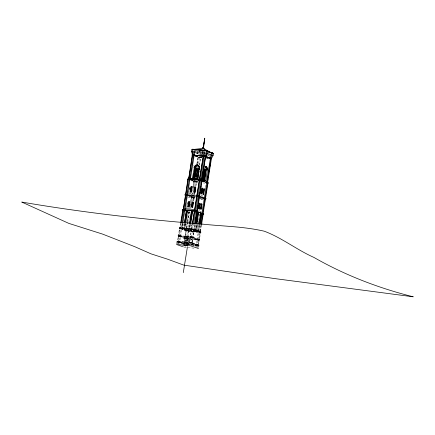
<?xml version="1.0" encoding="UTF-8"?>
<svg xmlns="http://www.w3.org/2000/svg" width="435" height="435" viewBox="0 0 435 435"><rect width="100%" height="100%" fill="white"/><g stroke="black" fill="none" stroke-linecap="round" stroke-linejoin="round"><path stroke-width="0.33" stroke-dasharray="2.17 1.63" d="M209.605 156.622L209.632 155.382M201.448 155.311L200.317 157.639L202.09 154.653L197.316 153.87L197.501 152.087M197.316 153.87L197.675 153.794L197.871 152.005M176.55 243.845L176.942 241.381L178.154 241.023L191.677 242.431L192.939 243.154L192.64 245.003M177.056 243.736L179.611 227.88L193.966 229.272L191.797 242.844L192.379 243.062L194.293 229.549M177.442 243.529L180.748 222.622M201.476 225.14L200.41 231.773L179.9 227.929L180.231 227.853L180.976 223.215M181.167 223.487L180.422 228.125L179.611 227.88M178.268 243.692L178.567 241.844L179.16 241.441L184.174 243.339L184.043 244.16L176.942 241.381L178.154 241.023M178.562 243.883L181.096 227.907M176.942 241.381L184.168 243.997L186.343 230.017L185.207 230.365L187.463 231.279L199.844 232.48L201.041 232.121L200.29 231.589L187.599 230.458L181.177 228.272L181.971 223.313M179.16 241.441L179.03 242.262L177.736 241.681L178.334 241.278L179.785 241.577L179.927 241.273L179.796 242.099L177.703 241.914M180.144 235.868L180.014 236.689L184.723 238.625L183.972 238.092L185.109 237.744L180.144 235.868L179.552 236.27L178.736 236.113L179.323 235.705L191.384 236.961L193.782 237.57L192.645 237.918L193.031 237.037L193.526 237.624L192.776 237.091L199.806 239.848L198.61 240.207L187.42 239.043L185.767 238.5L185.87 238.244L187.262 238.695L187.36 239.076L186.229 239.011L184.723 238.625L185.109 237.744M183.407 223.617L182.559 228.913L182.047 228.837L181.694 228.701L182.542 223.405M179.492 243.426L181.928 228.07M182.722 223.459L181.982 228.098L180.231 227.853M182.874 223.411L182.009 228.799L179.938 228.62L179.187 228.087L180.384 227.722L191.569 228.892M182.047 228.837L182.896 223.541M188.659 192.455L189.16 189.339M189.258 188.714L189.459 187.463M189.644 187.534L188.844 192.526L189.149 192.64L189.448 190.769M189.546 190.144L189.948 187.648M184.418 223.737L183.679 228.375L184.369 223.672M185.544 223.177L184.696 228.473L184.299 228.37L185.044 223.737M186.762 220.67L185.277 229.941L184.413 229.729L185.364 223.775M184.766 229.865L185.827 223.247M186.865 220.012L187.289 217.364M187.398 216.701L187.822 214.053M182.792 246.71L183.282 243.627L178.567 241.844M181.031 228.261L186.017 230.148L183.842 243.72L177.436 241.447L191.797 242.844M186.463 247.526L183.325 247.064L183.526 245.835M187.235 222.269L183.787 244.22L183.026 243.682L184.174 243.339L185.44 243.779L198.262 244.927L199.018 245.46L198.724 247.308M187.344 221.605L188.828 212.323L190.399 212.498M190.715 201.117L191.449 196.506M191.558 195.848L192.085 192.553M193.037 186.62L193.879 181.351L194.282 181.286M187.469 222.214L185.962 230.224M187.577 221.556L189.062 212.275M189.774 208.316L189.986 207M190.095 206.337L190.514 203.705M190.622 203.042L191.677 196.457M191.781 195.799L192.308 192.504M193.048 187.893L194.102 181.303L196.702 181.754L195.44 181.748M196.859 163.886L197.958 157.04M187.866 221.801L189.203 212.193L189.073 212.987L190.312 213.052M189.687 196.065L191.944 196.919L191.59 197.756L191.971 197.903L195.587 197.822M197.077 163.843L198.17 156.997L195.821 156.105M184.282 244.405L184.418 243.584L183.82 243.986L185.451 244.301L185.44 243.779M187.414 244.345L198.523 245.389L200.698 231.817L186.484 230.419L187.762 222.464M194.353 181.172L194.227 181.966L194.597 182.107L196.076 182.325L196.973 181.901L194.575 181.129L194.227 181.966L193.76 181.281L194.445 181.917L190.595 180.46M198.49 181.4L194.771 181.031L194.396 180.889L194.499 180.269M189.644 211.192L189.432 212.508L188.92 212.318M190.062 208.555L190.486 205.924M190.59 205.266L191.014 202.628M191.117 201.97L192.172 195.38M192.281 194.722L193.124 189.448M193.227 188.79L194.391 181.542L195.56 181.71L197.985 180.982M188.355 244.91L189.279 239.158L188.132 238.462L187.463 244.078L184.587 243.752L184.342 244.106M189.203 212.193L189.595 212.345L189.47 213.134L188.35 212.345L189.073 212.987L188.35 212.345L189.432 212.144M194.717 180.22L194.396 180.889M197.457 163.402L198.447 157.225L195.021 155.991M185.767 238.5L185.375 240.985L186.571 241.42L186.169 243.926L185.044 243.502L184.587 243.752M194.771 181.031L194.869 180.411M195.087 199.04L192.025 198.572L192.477 195.75M185.044 243.502L185.375 240.985M198.969 151.141L200.111 151.777L197.175 150.662M192.27 201.514L193.009 196.903M193.118 196.245L193.646 192.95M194.804 185.701L195.494 181.466L195.364 182.254M195.538 181.183L195.636 180.558L196.348 180.628M184.957 247.379L185.152 246.15M195.56 181.71L195.772 180.373M198.458 163.598L199.447 157.421L202.503 157.649M187.001 238.674L186.571 241.42M191.715 196.968L193.618 197.338L193.493 198.126L194.412 197.708L193.847 197.289L193.722 198.077L195.592 198.262M188.839 228.875L189.535 224.172M188.556 230.724L189.617 224.096M193.352 200.948L193.879 197.653M194.407 194.358L194.614 193.042M195.777 185.794L196.424 181.487L197.631 181.602M186.479 244.339L188.654 230.767L198.382 231.632M193.738 198.909L194.189 196.082M199.17 165.028L200.546 157.682L197.909 157.084M186.512 244.644L186.642 243.817M188.659 231.317L189.85 224.047M193.575 200.899L194.102 197.604M194.527 194.972L194.842 192.993M196 185.745L196.636 181.792M199.388 164.985L200.758 157.639L200.339 157.742M186.74 244.28L188.91 230.713M190.595 224.34L189.856 228.973L189.459 228.87L190.204 224.237M187.768 244.747L187.98 243.421M191.982 223.764L190.813 231.045L190.421 230.947L191.482 224.324M188.611 244.856L189.007 242.393L189.709 242.143L189.317 243.024L179.796 242.099L179.785 241.577M189.225 242.556L191.4 228.989L193.776 229.12L195.021 229.843L193.885 230.191L194.015 229.365L191.748 245.318M190.334 236.618L190.198 237.439L178.698 236.346L177.948 235.813L179.144 235.455L193.031 237.037M192.368 223.72L191.438 229.713L182.009 228.799L182.14 227.973M189.486 242.502L191.661 228.93L192.77 229.038L187.561 230.632M190.421 230.947L191.487 231.11L192.602 223.764M190.22 244.388L190.655 242.235M193.597 223.764L190.525 243.062L188.746 242.447L189.317 243.024L189.453 242.197L188.746 242.447M194.565 224.634L193.825 229.278L200.29 231.589L200.16 232.415L189.1 231.121L188.534 230.55L188.404 231.371L189.355 231.067L188.79 230.49M200.698 231.817L194.113 229.528L194.858 224.884M195.092 224.835L194.113 229.528M192.384 245.057L192.678 243.208L191.922 242.676L191.791 243.502L196.799 245.4L197.398 244.997L199.018 245.46L197.811 245.818L190.954 245.074M195.848 224.683L195 229.979L195.511 230.05L196.359 224.759M196.381 224.884L195.532 230.18L195.864 230.186L196.712 224.89M197.142 224.264L195.978 231.545L195.581 231.447L196.642 224.824M197.767 224.264L196.647 231.61L195.581 231.447M197.871 223.601L198.191 221.616M199.143 215.657L199.355 214.33M196.647 231.61L197.811 224.329M197.92 223.666L198.344 221.018M198.447 220.355L198.768 218.37M199.192 215.722L199.404 214.401M198.67 225.047L197.713 231.007L198.229 231.083M199.181 225.123L198.251 231.208L198.577 231.213L199.534 225.259M205.38 186.653L205.586 185.337M195.88 247.107L199.393 224.971M189.888 236.814L190.454 237.385L190.584 236.564L189.638 236.868L190.198 237.439L192.406 237.673L197.61 239.794L197.74 238.973L199.806 239.848L198.61 240.207L199.056 239.315L198.92 240.142L187.866 238.848L187.3 238.277L184.853 237.798M195.021 229.843L193.885 230.191L198.849 232.067L198.98 231.241L201.041 232.121L199.844 232.48L199.98 231.659L200.54 232.23L199.051 232.083L198.909 232.393L200.252 224.455M196.799 245.4L196.935 244.573L192.178 242.621M196.81 246.656L199.279 231.436L192.623 229.229L179.187 228.087L185.778 230.604M197.001 247.461L197.398 244.997L196.935 244.573L198.262 244.927M199.888 231.572L200.948 224.944M201.139 225.216L197.811 245.818L199.018 245.46M197.833 247.624L200.328 231.898M198.219 247.417L198.512 245.568L197.941 244.992M200.432 152.223L199.409 157.649M201.731 154.73L202.096 152.979M192.765 198.055L192.89 197.267M179.943 235.852L180.085 235.542L179.954 236.368L179.943 235.852L177.948 235.813L179.911 236.428M187.463 231.279L187.599 230.458M186.229 239.011L186.359 238.184M192.765 228.924L192.629 229.751L194.135 230.131M191.525 236.651L191.395 237.477M197.811 239.81L197.669 240.12L197.8 239.293L198.741 239.386L199.306 239.957L197.811 239.81L197.8 239.293L196.984 239.136L187.3 238.277L187.164 239.098L188.116 238.793L187.556 238.222L187.42 239.043L188.409 237.983L188.785 239.212L188.997 238.864L187.871 238.44L187.659 238.788L189.176 239.293M178.959 241.42L179.1 241.115L178.97 241.936L178.959 241.42L177.447 241.273L178.018 241.849L180.193 228.103L181.177 228.272M197.006 245.422L196.865 245.726L196.995 244.9L197.006 245.422L198.512 245.568M188.409 237.983L186.985 237.526L186.229 238.646L186.131 238.271L187.262 238.695M193.499 165.681L193.918 165.376M179.97 228.38L180.563 227.978L181.384 228.141L186.343 230.017L185.957 230.898L185.462 230.311L179.97 228.38L186.213 230.844M185.995 230.664L186.588 230.262L186.452 231.083L185.995 230.664L200.421 232.187L192.651 229.462L179.758 228.326M184.755 238.391L185.348 237.988L185.218 238.81L184.755 238.391L199.186 239.913L191.416 237.189L178.519 236.053M198.849 232.067L199.437 231.665L194.015 229.365M197.61 239.794L198.197 239.391L193.526 237.624M189.595 212.345L189.035 212.601L190.432 212.873M191.824 228.837L190.873 229.142L191.438 229.713L192.629 229.751M190.514 242.54L192.939 243.154L191.791 243.502L190.525 243.062L190.514 242.54L189.007 242.393M190.595 242.61L185.37 244.231L190.427 212.731L188.828 212.323M201.247 157.008L199.426 157.552L198.268 157.35M197.936 157.182L197.876 155.137M200.356 157.649L200.758 157.639M194.233 181.4L191.927 180.394M196.973 181.901L196.076 182.325L196.201 181.531L196.75 181.95L194.189 181.574L193.542 181.33L194.575 181.129L191.84 180.09M191.813 197.708L191.106 197.066L191.813 197.708L188.997 196.642M203.014 199.638L199.79 199.496M185.462 230.311L186.354 230.822L188.872 231.099M200.41 231.773L199.083 231.746M184.543 238.331L179.552 236.27L180.014 236.689L178.698 236.346L178.828 235.52L179.323 235.705L179.193 236.531L178.736 236.113M187.632 238.826L183.972 238.092L184.978 238.57M177.518 241.621L190.546 242.768L198.523 245.389L177.436 241.447M192.308 243.219L198.393 245.525L186.724 244.426M192.939 243.154L197.398 244.997M191.944 196.919L190.883 197.115L194.189 197.756L193.618 197.338M181.694 228.701L182.026 228.707M184.413 229.729L184.744 229.74M200.143 151.581L201.454 151.712L198.953 151.086M197.849 151.467L200.404 151.717M208.006 152.788L209.284 152.908L207.952 152.832M207.925 152.989L209.268 153.12M201.639 153.849L198.534 153.386M202.335 154.49L199.79 154.246L195.989 152.805M207.43 154.985L208.708 155.11M207.745 155.203L209.007 155.322M200.508 157.595L201.845 157.726M206.951 158.22L208.92 158.411M201.829 157.818L199.447 157.421M206.299 158.253L208.854 158.498M195.407 181.7L197.974 181.922M196.294 182.276L198.11 182.45M203.129 182.939L205.075 183.13M188.496 193.33L196.566 194.113M201.247 194.896L201.818 194.951M200.334 196.103L203.558 196.25L199.529 194.728M189.301 196.848L196.027 197.501M200.089 198.697L201.427 198.828M198.882 209.665L199.453 209.719M200.187 211.943L201.508 212.073M183.63 228.304L184.299 228.37M188.79 228.805L189.459 228.87M188.654 230.767L186.343 230.425M187.751 241.213L188.806 241.637M187.855 244.454L198.126 245.748M188.002 247.597L194.401 248.216M198.148 157.133L200.568 157.6M199.279 231.436L200.116 231.599M192.781 166.871L193.814 167.241M196.06 150.602L198.382 151.701M196.277 150.782L197.387 151.201M195.973 153.153L197.675 153.794M195.195 156.111L198.463 157.361M191.378 180.269L194.554 181.52M191.683 180.492L193.76 181.281M193.879 181.351L194.619 181.547M190.166 193.026L190.465 193.14M190.65 193.211L190.954 193.325M188.54 193.662L191.416 194.75M200.138 198.55L202.438 199.42M188.002 197.05L192.025 198.572M198.637 210.627L200.954 211.502M187.795 207.799L188.099 207.914M188.284 207.984L188.589 208.099M187.006 212.068L189.307 212.938M185.756 230.207L186.484 230.419M186.985 237.526L188.11 237.956M188.154 238.733L189.279 239.158M185.827 238.652L186.952 239.081M187.762 240.658L188.888 241.082M187.822 240.778L188.948 241.207M185.538 240.441L186.664 240.87M185.44 240.55L186.571 240.979M187.518 243.741L188.649 244.171L187.278 243.72M184.799 243.48L185.93 243.904M177.833 241.088L178.334 241.278L178.203 242.105L177.736 241.681M184.184 244.144L183.026 243.682L184.043 244.16M182.531 246.765L183.325 247.064M191.128 229.087L191.694 229.658M187.278 237.559L187.659 238.788M197.588 155.197L197.996 157.187M199.04 231.567L199.051 232.083M187.469 202.112L186.778 207.413L186.479 207.299L187.469 202.112M180.068 227.793L179.938 228.62L180.433 228.805L180.563 227.978L180.068 227.793M179.144 235.455L179.013 236.276L178.448 235.705L179.144 235.455M180.384 227.722L180.253 228.549L179.688 227.978L180.384 227.722M181.319 227.815L181.188 228.641L181.319 227.815M181.384 228.141L181.248 228.962L180.791 228.544L181.384 228.141M180.906 235.705L180.77 236.526L180.906 235.705M192.101 197.115L191.971 197.903L191.547 197.37L192.101 197.115M194.728 181.313L194.597 182.107L194.189 181.574L194.728 181.313M186.202 235.971L185.832 238.282L188.186 238.51L188.556 236.2L186.202 235.971M191.677 242.431L191.547 243.257L192.145 242.855L191.677 242.431M192.536 236.852L192.406 237.673L192.999 237.271L192.536 236.852M193.776 229.12L193.646 229.946L194.233 229.544L193.776 229.12M196.984 239.136L196.848 239.957L196.984 239.136M198.219 231.409L198.088 232.23L198.219 231.409M196.169 244.742L196.038 245.563L196.169 244.742M198.561 239.13L198.431 239.951L199.018 239.549L198.561 239.13M199.801 231.404L199.665 232.225L200.258 231.822L199.801 231.404M197.762 244.736L197.631 245.563L198.224 245.161L197.762 244.736"/><path stroke-width="0.65" d="M203.466 148.536L203.477 147.46L202.922 147.405L202.21 148.417L204.129 148.786L203.477 147.46M184.076 209.898L183.951 210.687L182.956 210.67L182.232 210.023L184.076 209.898L182.075 222.649M188.333 211.182L184.696 210.834L184.701 210.203L194.728 211.002M195.707 211.024L195.581 211.812L196.778 212.117L197.669 211.714L195.707 211.024L194.064 211.111L194.603 211.791M186.691 194.711L186.561 195.505L185.587 195.484L184.88 194.847L199.344 196.25L198.751 196.761L197.963 196.609L198.094 195.821L200.013 196.5L198.909 196.957L200.013 196.5L199.263 196.12M200.415 180.851L204.298 155.964L206.011 156.502L205.576 156.388L201.65 181.982M196.022 168.073L194.635 177.409M205.603 180.726L202.906 179.704L204.64 168.851L205.217 167.366L206.456 166.469L207.277 168.144L207.343 169.873L205.603 180.726L204.559 180.367L206.261 169.068L205.755 167.127L205.086 166.877M205.701 170.379L204.434 179.046L203.955 178.861L205.63 169.742L204.254 179.166M207.5 151.407L213.531 153.468L205.423 150.445L192.504 149.221L191.906 149.352L191.661 151.733L192.575 155.132M210.241 158.4L204.26 156.192L193.488 155.148L194.287 149.395L203.248 150.265L202.976 152.652L203.384 156.024L205.276 156.295L211.682 158.65L205.75 156.573M204.276 156.111L205.037 150.434L207.876 151.326M203.569 147.536L204.771 138.194L203.123 147.449L203.569 147.536L203.123 147.449M191.906 149.352L192.835 149.303M180.748 222.622L182.765 210.029L183.097 209.953M183.227 210.165L187.931 179.1L188.67 179.296M181.08 222.551L183.331 209.822M188.643 179.28L192.286 154.893L205.266 156.388M185.87 195.19L185.305 194.755L185.957 194.641M188.437 179.519L188.524 178.97L189.475 178.986L189.345 179.775L189.475 178.986M188.806 178.633L188.91 178.013L189.617 178.084L189.519 178.703L188.572 178.687L188.91 178.013M192.265 155.034L192.64 154.98C192.564 152.886 191.008 148.085 194.271 149.363L203.216 148.319L205.423 150.445L194.331 149.45M184.696 210.834L184.821 210.04M182.831 222.796L184.848 210.197M190.095 179.671L190.182 179.122L199.616 180.036M195.478 149.787L194.135 155.186L203.194 156.062L202.618 152.728L202.873 150.347L194.266 149.553M184.478 223.008L186.49 210.431L187.164 210.496L187.556 210.6L185.544 223.177M184.527 223.079L186.49 210.431M185.147 223.073L187.164 210.496M192.449 178.171L197.827 178.616L192.449 178.171L194.537 166.491L195.696 165.208L197.213 164.675L198.518 165.479L199.192 166.616L198.518 165.479M187.904 207.131L188.79 202.612L188.311 206.571M190.361 191.781L191.204 187.539L190.666 191.895M188.496 206.641L189.274 202.797L188.801 206.755M190.851 191.965L191.688 187.724L191.15 192.08M193.249 178.176L195.244 166.931L196.968 165.425L197.637 165.289L198.784 166.001M193.504 178.165L195.342 166.665L199.594 167.078M193.831 177.252L194.934 170.368M194.309 177.431L195.402 168.753L194.021 177.023L194.929 177.11L196.228 168.981L196.022 167.877L195.326 168.894M194.701 177.388L196.234 167.807M184.532 245.166L184.021 244.97L184.092 244.503M194.793 179.775L194.864 179.334M189.638 223.508L191.656 210.931L192.716 211.1L190.704 223.677M189.687 223.579L191.596 211.66M192.52 207.49L193.363 202.221M194.945 192.335L195.788 187.066M197.343 177.73L198.849 168.34M187.251 245.427L186.74 245.231L186.811 244.769L185.723 244.66M190.307 223.574L192.324 210.997L192.716 211.1M197.577 178.671L199.235 166.948L199.442 167.339L198.964 166.154M197.854 177.937L198.572 173.467M198.779 172.189L198.98 170.911M199.186 169.634L199.491 167.72M197.936 177.964L198.142 176.648M198.355 175.338L198.567 174.027M198.773 172.711L198.985 171.401M199.197 170.09L199.404 168.775M183.304 272.62L187.452 246.737M203.319 147.683L204.336 141.31M192.477 223.057L199.328 180.172M194.592 211.089L203.368 155.871L204.26 156.192M192.602 223.666L194.619 211.073L184.701 210.203M200.546 180.057L201.758 180.481L199.834 179.992L199.708 180.781L198.98 180.155L199.486 180.829M199.98 179.084L199.877 179.709L201.356 179.927L201.454 179.302L200.687 179.155L190.329 178.219M194.875 211.502L194.064 211.111M205.037 150.434L206.962 150.809L205.238 156.295M195.565 211.187L200.524 180.22M200.589 179.775L200.687 179.155M193.597 223.764L195.614 211.171L196.984 211.459L196.381 211.97L196.511 211.182L196.984 211.459M201.22 180.759L201.307 180.21M198.751 196.761L198.882 195.973M201.41 180.449L205.434 156.285M194.673 223.976L196.691 211.377L197.669 211.714L196.669 211.377M201.595 180.9L201.682 180.351L202.411 180.732L201.557 181.139M201.726 180.068L201.606 179.492M202.329 176.653L201.682 180.677L202.085 180.617L197.126 211.584L196.615 211.388L201.574 180.422L202.411 180.732L201.465 180.394M202.541 175.31L202.759 173.973M202.971 172.63L203.188 171.287M203.406 169.944L203.618 168.601M203.836 167.263L204.048 165.92M204.265 164.577L204.477 163.234M204.695 161.896L204.907 160.553M205.124 159.21L205.336 157.867M196.816 211.878L197.109 210.312M197.321 208.996L197.533 207.68M197.746 206.359L197.958 205.043M198.17 203.727L198.376 202.405M198.588 201.09L198.8 199.774M199.012 198.452L199.225 197.137M199.431 195.821L199.643 194.499M199.855 193.183L200.067 191.868M200.279 190.546L201.019 185.935M201.226 184.619L201.438 183.298M195.07 223.557L195.282 222.236M195.494 220.909L196.239 216.266M196.451 214.939L196.663 213.618M195.304 223.508L197.213 211.579L196.903 211.633M203.634 174.392L203.933 172.516M195.951 224.02L197.86 212.106L198.371 212.177L196.462 224.096M203.188 179.28L204.619 170.335M198.746 208.294L199.083 204.363M201.095 193.613L201.497 189.285L201.122 189.812M203.531 178.693L204.901 170.161M196.805 222.236L197.017 220.909M197.229 219.588L197.441 218.261M198.991 208.996L200.133 203.335L199.442 208.631L199.143 208.517M196.924 223.568L198.724 212.313L197.86 212.106M199.562 209.05L199.882 207.044M202.221 192.455L202.52 190.584M204.037 181.569L204.107 181.129M204.33 180.264L206.168 168.769M198.773 224.384L200.578 213.134L201.09 213.21L199.29 224.46M199.747 223.933L201.443 213.34L200.578 213.134M211.263 152.854L203.792 148.629M205.592 198.866L206.016 198.773L205.266 198.387L205.141 199.181L206.016 198.773L205.347 198.518L204.754 199.034L204.064 198.654M211.383 152.875L210.29 158.318L205.521 156.513L207.392 153.506L207.903 151.168L207.528 151.25M206.799 182.531L201.835 213.498L203.107 213.775L202.503 214.286L211.459 158.487L211.149 158.558L211.682 158.65L210.893 158.438L212.59 153.109M200.301 224.134L202.003 213.525L196.979 211.627M207.049 182.961L207.587 182.689L206.429 182.276L206.875 182.553L206.299 183.064M207.473 181.504L207.256 182.847L207.674 182.814L207.082 182.597L210.931 158.536M207.685 180.166L207.903 178.823M208.115 177.48L208.332 176.137M208.544 174.794L208.762 173.456M208.974 172.113L209.191 170.77M209.409 169.427L209.621 168.084M209.839 166.746L210.051 165.403M207.316 182.325L207.419 181.705M201.057 224.281L202.753 213.672L203.787 214.031L202.9 214.439M204.646 202.047L204.858 200.725M205.489 196.772L205.701 195.456M202.938 214.194L203.025 213.645L202.634 213.498L203.107 213.775M201.579 224.476L203.281 213.873L202.944 213.944M213.558 153.305L213.047 155.648L211.361 158.612M195.103 169.77L195.369 168.965M204.026 198.893L204.619 198.376L205.347 198.518L204.88 198.246M201.758 214.145L202.362 213.628L201.889 213.351M202.047 189.905L202.422 189.377L202.618 189.959M199.632 204.977L200.008 204.45L200.203 205.032M192.286 154.893L192.025 154.985L193.488 155.148M205.45 166.801L206.456 166.469M205.755 167.127L206.81 166.844M202.846 150.505L203.58 150.347M207.098 151.184L207.473 151.103L206.685 150.804M206.011 156.502L205.554 156.524L207.392 153.506L206.5 153.169L191.661 151.733L192.107 151.902M212.476 155.773L213.047 155.648L207.033 153.582M211.062 158.677L211.437 158.628M188.36 179.367L187.713 179.122L188.257 179.03L183.206 210.616L182.662 209.931L184.271 210.089L189.23 179.122L190.329 179.345L194.179 155.284M188.398 179.187L188.708 179.122L192.596 154.827L192.025 154.985L192.602 155.203M199.556 180.123L199.263 180.21L203.368 155.871L192.564 155.061M199.828 180.193L189.954 179.263L184.995 210.23L183.956 210.056M207.272 182.608L208.234 182.934L207.381 183.347L207.511 182.553L207.136 182.412M207.707 182.939L208.033 182.869L203.074 213.835L202.558 213.639M207.821 183.026L208.234 182.934L207.522 182.673M197.131 195.799L196.479 195.908M182.972 210.067L183.298 209.996M203.357 214.123L203.787 214.031L203.025 213.645M206.011 167.649L207.087 167.421M187.713 179.122L188.524 178.97M188.763 178.916L188.127 179.03L189.638 179.209L193.526 154.92L192.575 154.963M198.98 180.155L199.834 179.992M185.712 194.695L184.88 194.847L185.549 195.097M206.185 168.307L207.277 168.144M206.261 169.068L207.364 168.981M206.239 169.873L207.343 169.873M203.77 147.574L202.922 147.405M211.883 153.278L213.128 153.245L205.347 150.461M198.724 169.22L198.365 168.106L197.822 169.133L196.517 177.268L197.425 177.355M190.225 178.839L199.66 179.753M199.197 180.106L200.557 180.264M189.426 195.049L187.42 194.853L187.295 195.647L190.639 195.967M192.77 195.375L194.015 195.494M192.645 196.163L195.136 196.408M185.049 208.631L194.956 209.588M184.864 209.757L194.777 210.719M194.293 211.062L195.614 211.171M184.021 244.97L186.74 245.231M210.257 158.307L211.105 158.432M206.473 181.993L207.555 182.27M207.587 182.689L206.391 182.461L210.415 158.296M204.189 169.422L204.423 170.411M202.748 179.682L204.559 180.367M202.846 179.965L204.711 180.666M201.345 180.416L206.875 182.553M201.508 180.612L206.571 182.531M202.427 197.452L203.575 197.887M199.785 196.549L204.619 198.376L204.151 198.104M200.04 197.381L203.45 198.675M197.436 211.763L202.362 213.628M182.765 210.029L183.287 210.225M198.529 248.537L190.019 245.617L176.452 244.459L182.2 246.487M194.189 167.317L194.929 167.676M194.537 166.491L195.244 166.931M195.049 165.773L195.712 166.279M203.335 156.105L203.118 156.149M195.696 165.208L196.299 165.762M196.435 164.832L196.968 165.425M196.707 195.859L197.234 196.538M197.213 164.675L197.637 165.289M199.317 167.812L199.513 168.122M197.92 164.979L198.246 165.545M199.643 203.15L198.958 208.447L198.654 208.332L199.643 203.15M201.448 203.836L200.763 209.132L200.459 209.017L201.448 203.836M202.058 188.072L201.323 193.678L201.019 193.564L202.058 188.072M201.938 204.015L201.247 209.317L200.948 209.202L201.938 204.015M202.547 188.257L201.807 193.863L201.508 193.749L202.547 188.257M203.868 188.757L203.129 194.363L202.824 194.244L203.868 188.757M204.352 188.942L203.618 194.543L203.314 194.429L204.352 188.942M205.048 170.134L203.781 178.796L203.308 178.616L204.977 169.492L205.048 170.134M188.534 202.019L187.784 206.707L188.36 206.766L188.915 201.497L188.534 202.019M190.954 186.947L190.155 191.938L190.726 191.993L191.329 186.419L190.954 186.947M189.464 202.112L188.714 206.799L189.285 206.853L189.839 201.584L189.464 202.112M191.878 187.034L191.079 192.025L191.65 192.085L192.254 186.512L191.878 187.034M196.582 169.014L195.277 177.148L196.185 177.235L197.49 169.101L197.278 167.997L196.582 169.014M191.971 202.351L191.215 207.044L191.791 207.098L192.346 201.829L191.971 202.351M194.385 187.278L193.586 192.27L194.157 192.324L194.76 186.751L194.385 187.278M192.895 202.444L192.145 207.131L192.716 207.185L193.27 201.916L192.895 202.444M195.31 187.365L194.51 192.362L195.081 192.417L195.685 186.843L195.31 187.365M183.472 210.029L182.232 210.023L183.472 210.029M202.019 224.079C141.652 219.278 81.448 212.269 21.75 202.063L68.833 223.389L102.606 234.106L135.029 246.797L150.983 253.839L167.529 259.162L183.804 265.127L274.257 278.52L413.25 296.806C378.575 288.101 344.939 275.176 313.88 257.406C296.708 249.793 281.956 237.798 264.295 231.213C243.872 226.434 222.796 226.325 202.019 224.079"/></g></svg>
